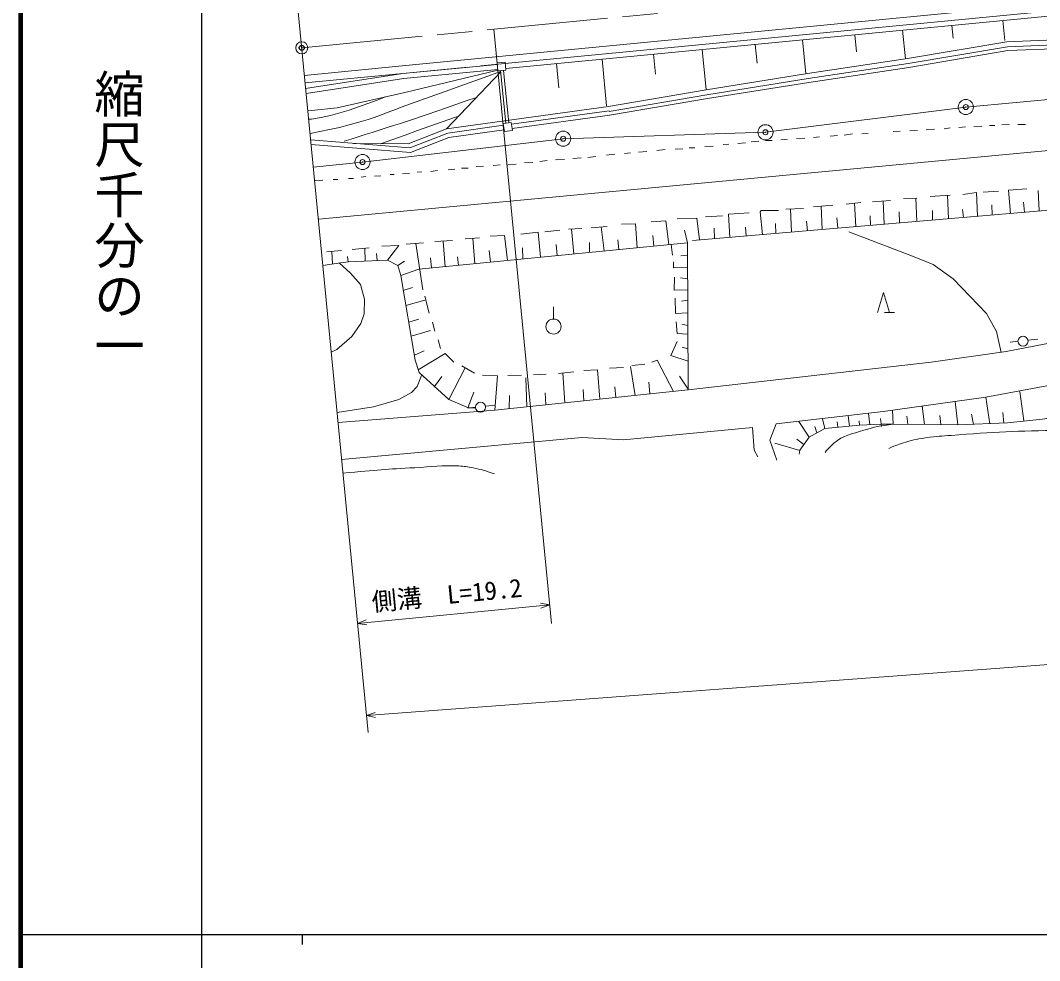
# Model space of a CAD drawing. Units: millimetres, scale not verified. Extents: x 40000 to 680000, y 20000 to 380000.
# Drawn here: x 40000 to 141230, y 202409 to 295810 of the extents above; entities that cross this region are included whole.
import ezdxf
from ezdxf.enums import TextEntityAlignment as Align

# ---------------------------------------------------------------- set-up
doc = ezdxf.new("R2010")
doc.units = ezdxf.units.MM
doc.header["$LTSCALE"] = 1000
doc.header["$PDMODE"] = 32
doc.header["$PDSIZE"] = 500
doc.linetypes.add('CHAIN', pattern=[18.5, 12, -1.5, 3.5, -1.5])
for name, color, linetype, lineweight in [('M-BGD', 7, 'Continuous', 13), ('M-BMK', 2, 'CHAIN', 13), ('M-BMK-OTRS', 5, 'Continuous', 13), ('M-BMK-ROW', 30, 'Continuous', 13), ('M-STR-HTXT', 7, 'Continuous', 13), ('M-STR-STRC', 7, 'Continuous', 13), ('M-TTL', 2, 'Continuous', 140), ('M-TTL-BAND', 7, 'Continuous', 25)]:
    doc.layers.add(name, color=color, linetype=linetype, lineweight=lineweight)
doc.layers.add('M-OTRS', color=6, linetype='Continuous')
doc.styles.add('@ＭＳ ゴシック', font='')
doc.styles.add('ＭＳ ゴシック', font='')
doc.styles.get('@ＭＳ ゴシック').set_extended_font_data('@MS Gothic')
doc.styles.get('ＭＳ ゴシック').set_extended_font_data('MS Gothic')

msp = doc.modelspace()

# ---------------------------------------------------------------- linework, layer by layer
at = {"layer": 'M-BGD'}
for p, q in [((74529, 225066), (63012, 344039)), ((85724, 291284), (154602, 297952)), ((88216, 291022), (154650, 297454)), ((137580, 295803), (137772, 293826)), ((127627, 294839), (127903, 291982)), ((132523, 295313), (132647, 294036)), ((117673, 293875), (118000, 290497)), ((122882, 294380), (123047, 292670)), ((137977, 293679), (128103, 292012)), ((157991, 294500), (137977, 293679)), ((155274, 293888), (138029, 293181)), ((107720, 292912), (108107, 288913)), ((112990, 293422), (113172, 291547)), ((138029, 293181), (128181, 291518)), ((138068, 292802), (128241, 291143)), ((155308, 293509), (138068, 292802)), ((87360, 291587), (88157, 291661)), ((87360, 291587), (87433, 290791)), ((88157, 291661), (88230, 290864)), ((97766, 291948), (98213, 287330)), ((102880, 292443), (103073, 290452)), ((128103, 292012), (118161, 290521)), ((68282, 289595), (78000, 290536)), ((68334, 289057), (78000, 290536)), ((87373, 291443), (78000, 290536)), ((78000, 290536), (84430, 291158)), ((78065, 290020), (87421, 290925)), ((78184, 288642), (87427, 290863)), ((87711, 290696), (82333, 285047)), ((86063, 290139), (87700, 290729)), ((87433, 290791), (88230, 290864)), ((88206, 285590), (87700, 290815)), ((88503, 285632), (87998, 290843)), ((93244, 291510), (93477, 289108)), ((128181, 291518), (118236, 290026)), ((128241, 291143), (118292, 289650)), ((68385, 288539), (78079, 290022)), ((84118, 289438), (86063, 290139)), ((118161, 290521), (108107, 288913)), ((118240, 290027), (108186, 288419)), ((118300, 289652), (108246, 288044)), ((71477, 287122), (78184, 288642)), ((80227, 288040), (82173, 288738)), ((82173, 288738), (84118, 289438)), ((108107, 288913), (98410, 287269)), ((73592, 287209), (74508, 287544)), ((74508, 287544), (75421, 287892)), ((75421, 287892), (76279, 288223)), ((78280, 287343), (80227, 288040)), ((82336, 287132), (84284, 287802)), ((84284, 287802), (85287, 288150)), ((108191, 288420), (98475, 286773)), ((108254, 288045), (98525, 286396)), ((68544, 286888), (68920, 286842)), ((68920, 286842), (71477, 287122)), ((70808, 286362), (71743, 286610)), ((71743, 286610), (72671, 286895)), ((72671, 286895), (73592, 287209)), ((75956, 286474), (76421, 286649)), ((76421, 286649), (76885, 286824)), ((76885, 286824), (77349, 287000)), ((77349, 287000), (77814, 287173)), ((77814, 287173), (78280, 287343)), ((80385, 286468), (82336, 287132)), ((98410, 287269), (82333, 285047)), ((98470, 286833), (88775, 285493)), ((68631, 285990), (68906, 286012)), ((68906, 286012), (69863, 286160)), ((69863, 286160), (70808, 286362)), ((72647, 285424), (73607, 285684)), ((73607, 285684), (74082, 285826)), ((74082, 285826), (74554, 285977)), ((74554, 285977), (75024, 286137)), ((75024, 286137), (75491, 286303)), ((75491, 286303), (75956, 286474)), ((77042, 285355), (77737, 285582)), ((77737, 285582), (78432, 285812)), ((78432, 285812), (80385, 286468)), ((87958, 285555), (88750, 285667)), ((87958, 285555), (88071, 284763)), ((88750, 285667), (88863, 284875)), ((98531, 286398), (88837, 285058)), ((68770, 284558), (69740, 284755)), ((69740, 284755), (70713, 284963)), ((70713, 284963), (71682, 285185)), ((71682, 285185), (72647, 285424)), ((73556, 284243), (74254, 284464)), ((74254, 284464), (74951, 284685)), ((74951, 284685), (75649, 284907)), ((75649, 284907), (76345, 285130)), ((76345, 285130), (77042, 285355)), ((78521, 283558), (82333, 285047)), ((78681, 283148), (82444, 284619)), ((87982, 285384), (82444, 284619)), ((88044, 284948), (82556, 284190)), ((88071, 284763), (88863, 284875)), ((122659, 284525), (121802, 284422)), ((124189, 284558), (123578, 284546)), ((127380, 284809), (126672, 284757)), ((129109, 284870), (128347, 284841)), ((130780, 285012), (129971, 284940)), ((132352, 285119), (131747, 285047)), ((133870, 285249), (133215, 285170)), ((135501, 285296), (134688, 285259)), ((136768, 285383), (136260, 285364)), ((138191, 285459), (137478, 285438)), ((139826, 285456), (139060, 285451)), ((68831, 283929), (78681, 283148)), ((68874, 283484), (78747, 282701)), ((72161, 283801), (72858, 284022)), ((72858, 284022), (73556, 284243)), ((73078, 283592), (78521, 283558)), ((78747, 282701), (82556, 284190)), ((110359, 283510), (109801, 283466)), ((112030, 283634), (111270, 283587)), ((113343, 283764), (112581, 283744)), ((114660, 283871), (113998, 283862)), ((116178, 284007), (115523, 283929)), ((117903, 284105), (117091, 284067)), ((119371, 284234), (118766, 284162)), ((121146, 284358), (120435, 284320)), ((99026, 282523), (98219, 282426)), ((100594, 282659), (99989, 282586)), ((102216, 282781), (101406, 282712)), ((104033, 282967), (103227, 282871)), ((105810, 283064), (105049, 283018)), ((106975, 283150), (106414, 283146)), ((108796, 283323), (107983, 283283)), ((87651, 281460), (86943, 281393)), ((89227, 281537), (88416, 281470)), ((90893, 281691), (90080, 281660)), ((92304, 281874), (91598, 281790)), ((94026, 281982), (93161, 281960)), ((95694, 282160), (94884, 282096)), ((97161, 282300), (96354, 282204)), ((77132, 280505), (76726, 280484)), ((78653, 280595), (77942, 280581)), ((79861, 280762), (79407, 280719)), ((81431, 280884), (80776, 280806)), ((83154, 281016), (82495, 280967)), ((84468, 281130), (83806, 281122)), ((85980, 281312), (85271, 281299)), ((70043, 279938), (69280, 279909)), ((71517, 280004), (71057, 280017)), ((73091, 280102), (72581, 280097)), ((74295, 280288), (73841, 280234)), ((75816, 280354), (75157, 280346)), ((132330, 278453), (130355, 278304)), ((132187, 276111), (132070, 278434)), ((134949, 278728), (133601, 278516)), ((135059, 276357), (134949, 278728)), ((137140, 278845), (135619, 278760)), ((139975, 279061), (138151, 278959)), ((138338, 276637), (138151, 278959)), ((141175, 276880), (141081, 278897)), ((120693, 277440), (118771, 277273)), ((123472, 277711), (122008, 277557)), ((122974, 275323), (122857, 277646)), ((126413, 277914), (124639, 277780)), ((125791, 275564), (125677, 277858)), ((129044, 278148), (127722, 278101)), ((129027, 275841), (128920, 278143)), ((136522, 276482), (136489, 277484)), ((139731, 276756), (139631, 277757)), ((109726, 276392), (108050, 276299)), ((112397, 276701), (110346, 276552)), ((110453, 274253), (110346, 276552)), ((113573, 276918), (113484, 276777)), ((113484, 276777), (113691, 274530)), ((115282, 276932), (113573, 276918)), ((117764, 277137), (116038, 277047)), ((116598, 274778), (116483, 277070)), ((119622, 275037), (119520, 277338)), ((124427, 275448), (124397, 276399)), ((127312, 275694), (127273, 276793)), ((130600, 275976), (130575, 276931)), ((133667, 276238), (133572, 277034)), ((98295, 275348), (96676, 275214)), ((101093, 275610), (99703, 275571)), ((101262, 273228), (101093, 275610)), ((104109, 275901), (102639, 275809)), ((104392, 273537), (104109, 275901)), ((107196, 276169), (105215, 276082)), ((107455, 273996), (107196, 276169)), ((115038, 274645), (114994, 275636)), ((118172, 274913), (118083, 275851)), ((121193, 275171), (121104, 276211)), ((88077, 274453), (86656, 274390)), ((88375, 271955), (88077, 274453)), ((91438, 274756), (89698, 274574)), ((91655, 272279), (91438, 274756)), ((93587, 274973), (92075, 274792)), ((95768, 275120), (94449, 275062)), ((94979, 272607), (94752, 275075)), ((97975, 272903), (97689, 275298)), ((102926, 273392), (102802, 274436)), ((108925, 274122), (108922, 275165)), ((112091, 274393), (112011, 275279)), ((77585, 273441), (75891, 273367)), ((76449, 271998), (77585, 273441)), ((80038, 273714), (78317, 273569)), ((79979, 269055), (79265, 273649)), ((82922, 273956), (81147, 273830)), ((82189, 271344), (81978, 273889)), ((85600, 274224), (84185, 274121)), ((85135, 271635), (84939, 274176)), ((93318, 272443), (93206, 273547)), ((96520, 272759), (96518, 273739)), ((99440, 273048), (99324, 274021)), ((104784, 272475), (104634, 273561)), ((71899, 272948), (70432, 272811)), ((71008, 271612), (70932, 272858)), ((72546, 271807), (72481, 272352)), ((74627, 273222), (72962, 273046)), ((74236, 271890), (74197, 273176)), ((75443, 271949), (75360, 272645)), ((83525, 271476), (83423, 272329)), ((86708, 271790), (86569, 272960)), ((89909, 272106), (89866, 273199)), ((106274, 272499), (105599, 272418)), ((77475, 271444), (76449, 271998)), ((78151, 271898), (77475, 271444)), ((80818, 271208), (80733, 272212)), ((104877, 271239), (104864, 271819)), ((106278, 271285), (104877, 271239)), ((78929, 269276), (78028, 268974)), ((106282, 270142), (105556, 270230)), ((80610, 266726), (80166, 268405)), ((125113, 266776), (125713, 268776)), ((125713, 268776), (126313, 266776)), ((78288, 267472), (80156, 268001)), ((92951, 266144), (92951, 267344)), ((106290, 268003), (105674, 267929)), ((126813, 266776), (125813, 266776)), ((78573, 265830), (79566, 266113)), ((81163, 264952), (80945, 265846)), ((106299, 265490), (105705, 265637)), ((78814, 264436), (80724, 264992)), ((81723, 263225), (81482, 264073)), ((104593, 262505), (105232, 263918)), ((106307, 263194), (105718, 263356)), ((139080, 263936), (138308, 263831)), ((140068, 264038), (141062, 264152)), ((80092, 262982), (79138, 262568)), ((82177, 262704), (79514, 261094)), ((83040, 261848), (82177, 262704)), ((106312, 261958), (104593, 262505)), ((82564, 258147), (84186, 261281)), ((85110, 260761), (83835, 261479)), ((98496, 261260), (99912, 261332)), ((100603, 261430), (101058, 258543)), ((102028, 261644), (100725, 261528)), ((103257, 262049), (102716, 261871)), ((104862, 258944), (103257, 262049)), ((82564, 258147), (79591, 260836)), ((81124, 259450), (81872, 260442)), ((87399, 260495), (85895, 260563)), ((87113, 257073), (87399, 260495)), ((89787, 260556), (88407, 260545)), ((90296, 257408), (90197, 260308)), ((92226, 260673), (90958, 260583)), ((94962, 260890), (93445, 260745)), ((94065, 257805), (93883, 260787)), ((97318, 261084), (95969, 261025)), ((97565, 258175), (97318, 261084)), ((106322, 259166), (105454, 260483)), ((99126, 258339), (99030, 259417)), ((102518, 258697), (102428, 259874)), ((84437, 257333), (85029, 258872)), ((88544, 257223), (88587, 258531)), ((92203, 257609), (92122, 258798)), ((95963, 258006), (95900, 259145)), ((136290, 255739), (135880, 258368)), ((139669, 256027), (139280, 258954)), ((85207, 257379), (84436, 257274)), ((86196, 257481), (87189, 257596)), ((129782, 255670), (129564, 257497)), ((133110, 255628), (132833, 257948)), ((119905, 255276), (119675, 256238)), ((122340, 255497), (122218, 256518)), ((124367, 255645), (124233, 256762)), ((125513, 255461), (125416, 256278)), ((126673, 255702), (126610, 257090)), ((128144, 255691), (128049, 256490)), ((131421, 255649), (131311, 256572)), ((134652, 255682), (134453, 256689)), ((137692, 255788), (137564, 256858)), ((118325, 254405), (117299, 255977)), ((119108, 254837), (118920, 255451)), ((121177, 255391), (121114, 255918)), ((123351, 255588), (123299, 256025)), ((117817, 253671), (117125, 254215)), ((117419, 253075), (114915, 253799))]:
    msp.add_line(p, q, dxfattribs=at)
for points in [[(568250, 274534), (563254, 275553), (547903, 278251), (534490, 280127), (522829, 281465), (481954, 285146), (471798, 285866), (441110, 288575), (402375, 291887), (363661, 295028), (346748, 295822), (330911, 296161), (316087, 296161), (302267, 295882), (276331, 294751), (265015, 294045), (243839, 292439), (69593, 276055)], [(71547, 255869), (87113, 257073), (106322, 259098), (130465, 261855), (137917, 262916), (149407, 265136), (164723, 268105), (203282, 274819), (223423, 277734), (277724, 285440), (283990, 286482), (292547, 287326), (297213, 287656), (307266, 287838), (315688, 287216), (323515, 285677), (337238, 282110), (344641, 280095), (357612, 276345), (394958, 267427)], [(75779, 283545), (77003, 283982), (78228, 284418), (79453, 284855), (80678, 285291), (81903, 285727), (83128, 286164), (83533, 286308)], [(198566, 282223), (155375, 278094), (106747, 273936)], [(106322, 259098), (106270, 273699), (105961, 274972)], [(137402, 262816), (136931, 264910), (135962, 266686), (132658, 270126), (130648, 271553), (128604, 272403), (122285, 274808)], [(106264, 273722), (79585, 271087), (77771, 270456)], [(76449, 271998), (72572, 271810), (71789, 271731), (70038, 271465)], [(73782, 269561), (72789, 270683), (71657, 271711)], [(79591, 260836), (79225, 262064), (77772, 270454), (77475, 271444)], [(106286, 269045), (104941, 268998), (104966, 270298)], [(70872, 262847), (71436, 263118), (72919, 264399), (73825, 265714), (74160, 266674), (74163, 268106), (73782, 269561)], [(189299, 261513), (191707, 268920), (191547, 269061), (170303, 265006), (163501, 263518), (135880, 258368), (125688, 256963), (115075, 255732), (114427, 254095), (115118, 252128)], [(106295, 266743), (105071, 266705), (105030, 268209)], [(106302, 264624), (105222, 264716), (105117, 265870)], [(117334, 252716), (117426, 253108), (118325, 254405), (119905, 255276), (123351, 255588), (125484, 255708), (126710, 255709), (133110, 255628), (138042, 255826), (141507, 256205), (148281, 257256), (167569, 261337), (172659, 262632), (178788, 264053), (184812, 264895), (187344, 264609), (188270, 263742), (188801, 261422)], [(71451, 256869), (75079, 257429), (77602, 258139), (78846, 258850), (79401, 259427), (79829, 260538)], [(85156, 257305), (84500, 257306), (82564, 258147)], [(113255, 252451), (112890, 253100), (112722, 255364), (99906, 254144), (95790, 254369), (71905, 252176)]]:
    msp.add_lwpolyline(points, dxfattribs=at)
for centre, radius in [((67945, 293079), 600), ((92951, 265394), 750), ((139580, 263932), 500), ((85707, 257375), 500)]:
    msp.add_circle(centre, radius, dxfattribs=at)
for points, knots in [([(119925, 252884), (120257, 253324), (120431, 253471), (120805, 253795), (121759, 254624), (122560, 254724), (123767, 255099), (124874, 255444), (125328, 255516), (126673, 255702)], [0, 0, 0, 0, 1, 1, 1, 2, 2, 2, 3, 3, 3, 3]), ([(126242, 253294), (127027, 253617), (127269, 253709), (127947, 253911), (128749, 254150), (129211, 254254), (130040, 254365), (130973, 254491), (131500, 254521), (132438, 254589), (136687, 254894), (139073, 255041), (143333, 255089), (145892, 255117), (147337, 255204), (149885, 254953), (150165, 254925), (150262, 254922), (150601, 254876)], [0, 0, 0, 0, 1, 1, 1, 2, 2, 2, 3, 3, 3, 4, 4, 4, 5, 5, 5, 6, 6, 6, 6]), ([(72035, 250833), (75474, 251133), (76382, 251230), (79176, 251374), (80884, 251462), (81843, 251631), (83551, 251549), (84103, 251522), (84410, 251458), (84954, 251358), (85812, 251201), (86114, 251080), (87105, 250753)], [0, 0, 0, 0, 1, 1, 1, 2, 2, 2, 3, 3, 3, 4, 4, 4, 4])]:
    msp.add_open_spline(points, degree=3, knots=knots, dxfattribs=at)
at = {"layer": 'M-BMK'}
msp.add_line((67945, 293079), (251936, 310891), dxfattribs=at)
at = {"layer": 'M-BMK-OTRS'}
msp.add_line((69091, 281238), (73982, 281739), dxfattribs=at)
msp.add_lwpolyline([(73982, 281739), (93907, 284056), (114001, 284694), (133897, 287201), (143905, 288116)], dxfattribs=at)
at = {"layer": 'M-BMK-ROW'}
msp.add_line((69091, 281238), (73982, 281739), dxfattribs=at)
msp.add_lwpolyline([(73982, 281739), (93907, 284056), (114001, 284694), (133897, 287201), (143905, 288116)], dxfattribs=at)
for centre in [(133897, 287201), (93907, 284056), (114001, 284694), (73982, 281739)]:
    msp.add_circle(centre, 750, dxfattribs=at)
for p in [(133897, 287201), (114001, 284694), (93907, 284056), (73982, 281739)]:
    msp.add_point(p, dxfattribs=at)
at = {"layer": 'M-OTRS'}
msp.add_point((67945, 293079), dxfattribs=at)
at = {"layer": 'M-STR-HTXT'}
for p, q in [((87036, 294927), (92751, 235895)), ((74367, 226745), (296595, 243427)), ((92570, 237762), (91650, 237924)), ((73479, 235913), (92570, 237762)), ((92570, 237762), (91699, 237426)), ((73479, 235913), (74351, 236249)), ((73479, 235913), (74399, 235751)), ((74367, 226745), (75246, 227062)), ((74367, 226745), (75283, 226563))]:
    msp.add_line(p, q, dxfattribs=at)
at = {"layer": 'M-STR-STRC'}
for p, q in [((77928, 291282), (252201, 308154)), ((68210, 290342), (77927, 291282))]:
    msp.add_line(p, q, dxfattribs=at)
at = {"layer": 'M-TTL'}
msp.add_line((40000, 380000), (40000, 20000), dxfattribs=at)
at = {"layer": 'M-TTL-BAND'}
for p, q in [((58000, 370000), (58000, 20000)), ((40000, 205000), (579000, 205000)), ((68000, 205000), (68000, 204000))]:
    msp.add_line(p, q, dxfattribs=at)

# ---------------------------------------------------------------- texts
at = {"layer": 'M-STR-HTXT', "style": 'ＭＳ ゴシック'}
msp.add_text('側溝\u3000L=19.2', height=1833, rotation=5.53, dxfattribs=at).set_placement((75040, 236567), align=Align.BOTTOM_LEFT)
at = {"layer": 'M-TTL-BAND', "style": '@ＭＳ ゴシック'}
msp.add_text('縮尺千分の一', height=3666, rotation=270, dxfattribs=at).set_placement((49777, 261030), align=Align.MIDDLE_RIGHT)

doc.saveas('drawing.dxf')
